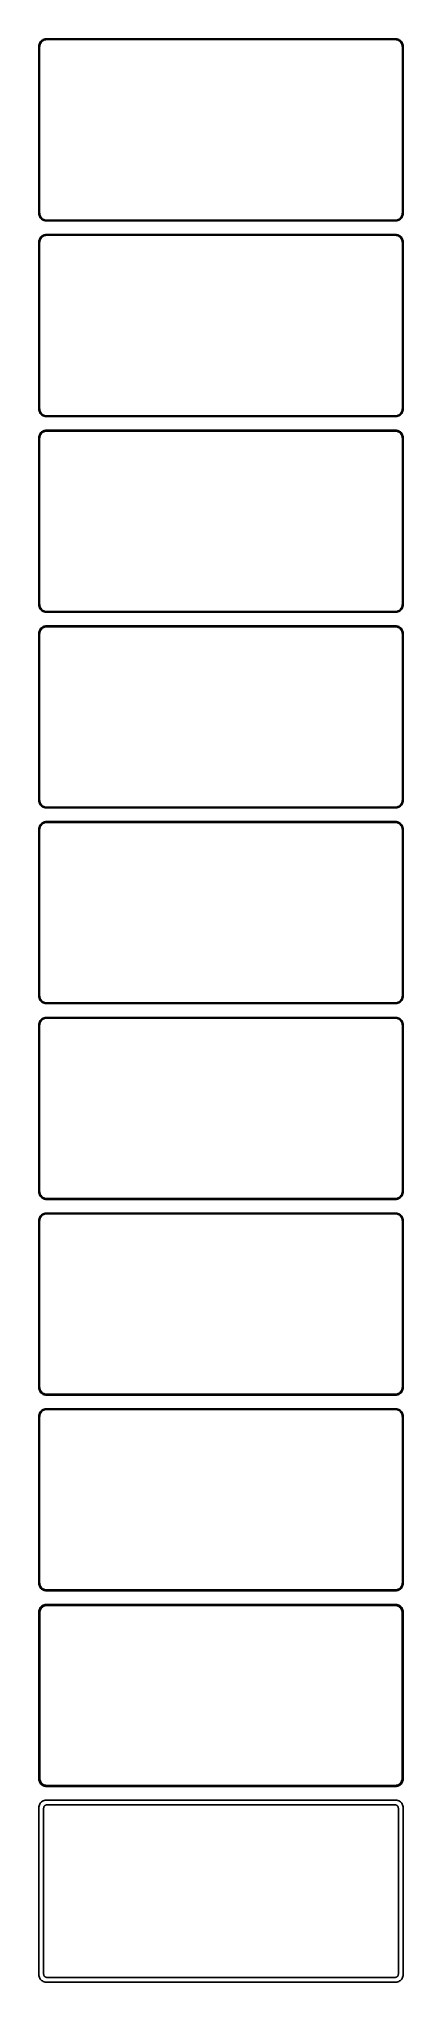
# Model space of a CAD drawing. Header units: metres. Extents: x -120 to 120, y 1230 to 2511.
import ezdxf

# ---------------------------------------------------------------- set-up
doc = ezdxf.new("R2010")
doc.units = ezdxf.units.M

msp = doc.modelspace()

# ---------------------------------------------------------------- linework, layer by layer
for p, q in [((-116.545, 2510.76), (-117.129, 2510.52)), ((-115.937, 2510.91), (-116.545, 2510.76)), ((-115.314, 2510.99), (-115.937, 2510.91)), ((115.314, 2510.99), (-115.314, 2510.99)), ((115.937, 2510.91), (115.314, 2510.99)), ((116.545, 2510.76), (115.937, 2510.91)), ((117.129, 2510.52), (116.545, 2510.76)), ((-119.961, 2506.63), (-120, 2506)), ((-120, 2506), (-120, 2396)), ((-119.843, 2507.24), (-119.961, 2506.63)), ((-119.649, 2507.84), (-119.843, 2507.24)), ((-119.382, 2508.41), (-119.649, 2507.84)), ((-119.5, 2505.75), (-119.463, 2506.35)), ((-119.5, 2396.25), (-119.5, 2505.75)), ((-119.463, 2506.35), (-119.351, 2506.93)), ((-119.045, 2508.94), (-119.382, 2508.41)), ((-119.351, 2506.93), (-119.166, 2507.5)), ((-119.166, 2507.5), (-118.912, 2508.04)), ((-118.645, 2509.42), (-119.045, 2508.94)), ((-118.912, 2508.04), (-118.593, 2508.54)), ((-118.187, 2509.85), (-118.645, 2509.42)), ((-118.593, 2508.54), (-118.213, 2509)), ((-118.213, 2509), (-117.778, 2509.41)), ((-117.679, 2510.22), (-118.187, 2509.85)), ((-117.778, 2509.41), (-117.295, 2509.76)), ((-117.129, 2510.52), (-117.679, 2510.22)), ((-117.295, 2509.76), (-116.772, 2510.05)), ((-116.772, 2510.05), (-116.218, 2510.27)), ((-116.218, 2510.27), (-115.64, 2510.42)), ((-115.64, 2510.42), (-115.048, 2510.49)), ((-115.048, 2510.49), (115.048, 2510.49)), ((115.048, 2510.49), (115.64, 2510.42)), ((115.64, 2510.42), (116.218, 2510.27)), ((116.218, 2510.27), (116.772, 2510.05)), ((116.772, 2510.05), (117.295, 2509.76)), ((117.679, 2510.22), (117.129, 2510.52)), ((117.295, 2509.76), (117.778, 2509.41)), ((118.187, 2509.85), (117.679, 2510.22)), ((117.778, 2509.41), (118.213, 2509)), ((118.645, 2509.42), (118.187, 2509.85)), ((118.213, 2509), (118.593, 2508.54)), ((118.593, 2508.54), (118.912, 2508.04)), ((119.045, 2508.94), (118.645, 2509.42)), ((118.912, 2508.04), (119.166, 2507.5)), ((119.382, 2508.41), (119.045, 2508.94)), ((119.166, 2507.5), (119.351, 2506.93)), ((119.351, 2506.93), (119.463, 2506.35)), ((119.649, 2507.84), (119.382, 2508.41)), ((119.463, 2506.35), (119.5, 2505.75)), ((119.5, 2505.75), (119.5, 2396.25)), ((119.843, 2507.24), (119.649, 2507.84)), ((119.961, 2506.63), (119.843, 2507.24)), ((120, 2506), (119.961, 2506.63)), ((120, 2396), (120, 2506)), ((-120, 2396), (-119.961, 2395.37)), ((-119.463, 2395.65), (-119.5, 2396.25)), ((-119.351, 2395.07), (-119.463, 2395.65)), ((119.463, 2395.65), (119.351, 2395.07)), ((119.5, 2396.25), (119.463, 2395.65)), ((119.961, 2395.37), (120, 2396)), ((-119.961, 2395.37), (-119.843, 2394.76)), ((-119.843, 2394.76), (-119.649, 2394.16)), ((-119.649, 2394.16), (-119.382, 2393.59)), ((-119.382, 2393.59), (-119.045, 2393.06)), ((-119.166, 2394.5), (-119.351, 2395.07)), ((-118.912, 2393.96), (-119.166, 2394.5)), ((-119.045, 2393.06), (-118.645, 2392.58)), ((-118.593, 2393.46), (-118.912, 2393.96)), ((-118.645, 2392.58), (-118.187, 2392.15)), ((-118.213, 2393), (-118.593, 2393.46)), ((-117.778, 2392.59), (-118.213, 2393)), ((-118.187, 2392.15), (-117.679, 2391.78)), ((-117.295, 2392.24), (-117.778, 2392.59)), ((-117.679, 2391.78), (-117.129, 2391.48)), ((-116.772, 2391.95), (-117.295, 2392.24)), ((-117.129, 2391.48), (-116.545, 2391.24)), ((-116.218, 2391.73), (-116.772, 2391.95)), ((-116.545, 2391.24), (-115.937, 2391.09)), ((-115.64, 2391.58), (-116.218, 2391.73)), ((-115.937, 2391.09), (-115.314, 2391.01)), ((-115.048, 2391.51), (-115.64, 2391.58)), ((-115.314, 2391.01), (115.314, 2391.01)), ((115.048, 2391.51), (-115.048, 2391.51)), ((115.64, 2391.58), (115.048, 2391.51)), ((115.314, 2391.01), (115.937, 2391.09)), ((116.218, 2391.73), (115.64, 2391.58)), ((115.937, 2391.09), (116.545, 2391.24)), ((116.772, 2391.95), (116.218, 2391.73)), ((116.545, 2391.24), (117.129, 2391.48)), ((117.295, 2392.24), (116.772, 2391.95)), ((117.129, 2391.48), (117.679, 2391.78)), ((117.778, 2392.59), (117.295, 2392.24)), ((117.679, 2391.78), (118.187, 2392.15)), ((118.213, 2393), (117.778, 2392.59)), ((118.187, 2392.15), (118.645, 2392.58)), ((118.593, 2393.46), (118.213, 2393)), ((118.912, 2393.96), (118.593, 2393.46)), ((118.645, 2392.58), (119.045, 2393.06)), ((119.166, 2394.5), (118.912, 2393.96)), ((119.045, 2393.06), (119.382, 2393.59)), ((119.351, 2395.07), (119.166, 2394.5)), ((119.382, 2393.59), (119.649, 2394.16)), ((119.649, 2394.16), (119.843, 2394.76)), ((119.843, 2394.76), (119.961, 2395.37)), ((-119.961, 2377.63), (-120, 2377)), ((-120, 2377), (-120, 2267)), ((-119.843, 2378.24), (-119.961, 2377.63)), ((-119.649, 2378.84), (-119.843, 2378.24)), ((-119.382, 2379.41), (-119.649, 2378.84)), ((-119.5, 2376.75), (-119.463, 2377.35)), ((-119.5, 2267.25), (-119.5, 2376.75)), ((-119.463, 2377.35), (-119.351, 2377.93)), ((-119.045, 2379.94), (-119.382, 2379.41)), ((-119.351, 2377.93), (-119.166, 2378.5)), ((-119.166, 2378.5), (-118.912, 2379.04)), ((-118.645, 2380.42), (-119.045, 2379.94)), ((-118.912, 2379.04), (-118.593, 2379.54)), ((-118.187, 2380.85), (-118.645, 2380.42)), ((-118.593, 2379.54), (-118.213, 2380)), ((-118.213, 2380), (-117.778, 2380.41)), ((-117.679, 2381.22), (-118.187, 2380.85)), ((-117.778, 2380.41), (-117.295, 2380.76)), ((-117.129, 2381.52), (-117.679, 2381.22)), ((-117.295, 2380.76), (-116.772, 2381.05)), ((-116.545, 2381.76), (-117.129, 2381.52)), ((-116.772, 2381.05), (-116.218, 2381.27)), ((-115.937, 2381.91), (-116.545, 2381.76)), ((-116.218, 2381.27), (-115.64, 2381.42)), ((-115.314, 2381.99), (-115.937, 2381.91)), ((-115.64, 2381.42), (-115.048, 2381.49)), ((115.314, 2381.99), (-115.314, 2381.99)), ((-115.048, 2381.49), (115.048, 2381.49)), ((115.048, 2381.49), (115.64, 2381.42)), ((115.937, 2381.91), (115.314, 2381.99)), ((115.64, 2381.42), (116.218, 2381.27)), ((116.545, 2381.76), (115.937, 2381.91)), ((116.218, 2381.27), (116.772, 2381.05)), ((117.129, 2381.52), (116.545, 2381.76)), ((116.772, 2381.05), (117.295, 2380.76)), ((117.679, 2381.22), (117.129, 2381.52)), ((117.295, 2380.76), (117.778, 2380.41)), ((118.187, 2380.85), (117.679, 2381.22)), ((117.778, 2380.41), (118.213, 2380)), ((118.645, 2380.42), (118.187, 2380.85)), ((118.213, 2380), (118.593, 2379.54)), ((118.593, 2379.54), (118.912, 2379.04)), ((119.045, 2379.94), (118.645, 2380.42)), ((118.912, 2379.04), (119.166, 2378.5)), ((119.382, 2379.41), (119.045, 2379.94)), ((119.166, 2378.5), (119.351, 2377.93)), ((119.351, 2377.93), (119.463, 2377.35)), ((119.649, 2378.84), (119.382, 2379.41)), ((119.463, 2377.35), (119.5, 2376.75)), ((119.5, 2376.75), (119.5, 2267.25)), ((119.843, 2378.24), (119.649, 2378.84)), ((119.961, 2377.63), (119.843, 2378.24)), ((120, 2377), (119.961, 2377.63)), ((120, 2267), (120, 2377)), ((-120, 2267), (-119.961, 2266.37)), ((-119.961, 2266.37), (-119.843, 2265.76)), ((-119.843, 2265.76), (-119.649, 2265.16)), ((-119.649, 2265.16), (-119.382, 2264.59)), ((-119.463, 2266.65), (-119.5, 2267.25)), ((-119.351, 2266.07), (-119.463, 2266.65)), ((-119.382, 2264.59), (-119.045, 2264.06)), ((-119.166, 2265.5), (-119.351, 2266.07)), ((-118.912, 2264.96), (-119.166, 2265.5)), ((-119.045, 2264.06), (-118.645, 2263.58)), ((-118.593, 2264.46), (-118.912, 2264.96)), ((-118.645, 2263.58), (-118.187, 2263.15)), ((-118.213, 2264), (-118.593, 2264.46)), ((-117.778, 2263.59), (-118.213, 2264)), ((-118.187, 2263.15), (-117.679, 2262.78)), ((-117.295, 2263.24), (-117.778, 2263.59)), ((-117.679, 2262.78), (-117.129, 2262.48)), ((-116.772, 2262.95), (-117.295, 2263.24)), ((-117.129, 2262.48), (-116.545, 2262.24)), ((-116.218, 2262.73), (-116.772, 2262.95)), ((-116.545, 2262.24), (-115.937, 2262.09)), ((-115.64, 2262.58), (-116.218, 2262.73)), ((-115.937, 2262.09), (-115.314, 2262.01)), ((-115.048, 2262.51), (-115.64, 2262.58)), ((-115.314, 2262.01), (115.314, 2262.01)), ((115.048, 2262.51), (-115.048, 2262.51)), ((115.64, 2262.58), (115.048, 2262.51)), ((115.314, 2262.01), (115.937, 2262.09)), ((116.218, 2262.73), (115.64, 2262.58)), ((115.937, 2262.09), (116.545, 2262.24)), ((116.772, 2262.95), (116.218, 2262.73)), ((116.545, 2262.24), (117.129, 2262.48)), ((117.295, 2263.24), (116.772, 2262.95)), ((117.129, 2262.48), (117.679, 2262.78)), ((117.778, 2263.59), (117.295, 2263.24)), ((117.679, 2262.78), (118.187, 2263.15)), ((118.213, 2264), (117.778, 2263.59)), ((118.187, 2263.15), (118.645, 2263.58)), ((118.593, 2264.46), (118.213, 2264)), ((118.912, 2264.96), (118.593, 2264.46)), ((118.645, 2263.58), (119.045, 2264.06)), ((119.166, 2265.5), (118.912, 2264.96)), ((119.045, 2264.06), (119.382, 2264.59)), ((119.351, 2266.07), (119.166, 2265.5)), ((119.463, 2266.65), (119.351, 2266.07)), ((119.382, 2264.59), (119.649, 2265.16)), ((119.5, 2267.25), (119.463, 2266.65)), ((119.649, 2265.16), (119.843, 2265.76)), ((119.843, 2265.76), (119.961, 2266.37)), ((119.961, 2266.37), (120, 2267)), ((-119.961, 2248.63), (-120, 2248)), ((-120, 2248), (-120, 2138)), ((-119.843, 2249.24), (-119.961, 2248.63)), ((-119.649, 2249.84), (-119.843, 2249.24)), ((-119.382, 2250.41), (-119.649, 2249.84)), ((-119.5, 2247.75), (-119.463, 2248.35)), ((-119.5, 2138.25), (-119.5, 2247.75)), ((-119.463, 2248.35), (-119.351, 2248.93)), ((-119.045, 2250.94), (-119.382, 2250.41)), ((-119.351, 2248.93), (-119.166, 2249.5)), ((-119.166, 2249.5), (-118.912, 2250.04)), ((-118.645, 2251.42), (-119.045, 2250.94)), ((-118.912, 2250.04), (-118.593, 2250.54)), ((-118.187, 2251.85), (-118.645, 2251.42)), ((-118.593, 2250.54), (-118.213, 2251)), ((-118.213, 2251), (-117.778, 2251.41)), ((-117.679, 2252.22), (-118.187, 2251.85)), ((-117.778, 2251.41), (-117.295, 2251.76)), ((-117.129, 2252.52), (-117.679, 2252.22)), ((-117.295, 2251.76), (-116.772, 2252.05)), ((-116.545, 2252.76), (-117.129, 2252.52)), ((-116.772, 2252.05), (-116.218, 2252.27)), ((-115.937, 2252.91), (-116.545, 2252.76)), ((-116.218, 2252.27), (-115.64, 2252.42)), ((-115.314, 2252.99), (-115.937, 2252.91)), ((-115.64, 2252.42), (-115.048, 2252.49)), ((115.314, 2252.99), (-115.314, 2252.99)), ((-115.048, 2252.49), (115.048, 2252.49)), ((115.048, 2252.49), (115.64, 2252.42)), ((115.937, 2252.91), (115.314, 2252.99)), ((115.64, 2252.42), (116.218, 2252.27)), ((116.545, 2252.76), (115.937, 2252.91)), ((116.218, 2252.27), (116.772, 2252.05)), ((117.129, 2252.52), (116.545, 2252.76)), ((116.772, 2252.05), (117.295, 2251.76)), ((117.679, 2252.22), (117.129, 2252.52)), ((117.295, 2251.76), (117.778, 2251.41)), ((118.187, 2251.85), (117.679, 2252.22)), ((117.778, 2251.41), (118.213, 2251)), ((118.645, 2251.42), (118.187, 2251.85)), ((118.213, 2251), (118.593, 2250.54)), ((118.593, 2250.54), (118.912, 2250.04)), ((119.045, 2250.94), (118.645, 2251.42)), ((118.912, 2250.04), (119.166, 2249.5)), ((119.382, 2250.41), (119.045, 2250.94)), ((119.166, 2249.5), (119.351, 2248.93)), ((119.351, 2248.93), (119.463, 2248.35)), ((119.649, 2249.84), (119.382, 2250.41)), ((119.463, 2248.35), (119.5, 2247.75)), ((119.5, 2247.75), (119.5, 2138.25)), ((119.843, 2249.24), (119.649, 2249.84)), ((119.961, 2248.63), (119.843, 2249.24)), ((120, 2248), (119.961, 2248.63)), ((120, 2138), (120, 2248)), ((-120, 2138), (-119.961, 2137.37)), ((-119.961, 2137.37), (-119.843, 2136.76)), ((-119.843, 2136.76), (-119.649, 2136.16)), ((-119.649, 2136.16), (-119.382, 2135.59)), ((-119.463, 2137.65), (-119.5, 2138.25)), ((-119.351, 2137.07), (-119.463, 2137.65)), ((-119.382, 2135.59), (-119.045, 2135.06)), ((-119.166, 2136.5), (-119.351, 2137.07)), ((-118.912, 2135.96), (-119.166, 2136.5)), ((-119.045, 2135.06), (-118.645, 2134.58)), ((-118.593, 2135.46), (-118.912, 2135.96)), ((-118.645, 2134.58), (-118.187, 2134.15)), ((-118.213, 2135), (-118.593, 2135.46)), ((-117.778, 2134.59), (-118.213, 2135)), ((-118.187, 2134.15), (-117.679, 2133.78)), ((-117.295, 2134.24), (-117.778, 2134.59)), ((-117.679, 2133.78), (-117.129, 2133.48)), ((-116.772, 2133.95), (-117.295, 2134.24)), ((-117.129, 2133.48), (-116.545, 2133.24)), ((-116.218, 2133.73), (-116.772, 2133.95)), ((-116.545, 2133.24), (-115.937, 2133.09)), ((-115.64, 2133.58), (-116.218, 2133.73)), ((-115.937, 2133.09), (-115.314, 2133.01)), ((-115.048, 2133.51), (-115.64, 2133.58)), ((-115.314, 2133.01), (115.314, 2133.01)), ((115.048, 2133.51), (-115.048, 2133.51)), ((115.64, 2133.58), (115.048, 2133.51)), ((115.314, 2133.01), (115.937, 2133.09)), ((116.218, 2133.73), (115.64, 2133.58)), ((115.937, 2133.09), (116.545, 2133.24)), ((116.772, 2133.95), (116.218, 2133.73)), ((116.545, 2133.24), (117.129, 2133.48)), ((117.295, 2134.24), (116.772, 2133.95)), ((117.129, 2133.48), (117.679, 2133.78)), ((117.778, 2134.59), (117.295, 2134.24)), ((117.679, 2133.78), (118.187, 2134.15)), ((118.213, 2135), (117.778, 2134.59)), ((118.187, 2134.15), (118.645, 2134.58)), ((118.593, 2135.46), (118.213, 2135)), ((118.912, 2135.96), (118.593, 2135.46)), ((118.645, 2134.58), (119.045, 2135.06)), ((119.166, 2136.5), (118.912, 2135.96)), ((119.045, 2135.06), (119.382, 2135.59)), ((119.351, 2137.07), (119.166, 2136.5)), ((119.463, 2137.65), (119.351, 2137.07)), ((119.382, 2135.59), (119.649, 2136.16)), ((119.5, 2138.25), (119.463, 2137.65)), ((119.649, 2136.16), (119.843, 2136.76)), ((119.843, 2136.76), (119.961, 2137.37)), ((119.961, 2137.37), (120, 2138)), ((-119.961, 2119.63), (-120, 2119)), ((-120, 2119), (-120, 2009)), ((-119.843, 2120.24), (-119.961, 2119.63)), ((-119.649, 2120.84), (-119.843, 2120.24)), ((-119.382, 2121.41), (-119.649, 2120.84)), ((-119.5, 2118.75), (-119.463, 2119.35)), ((-119.5, 2009.25), (-119.5, 2118.75)), ((-119.463, 2119.35), (-119.351, 2119.93)), ((-119.045, 2121.94), (-119.382, 2121.41)), ((-119.351, 2119.93), (-119.166, 2120.5)), ((-119.166, 2120.5), (-118.912, 2121.04)), ((-118.645, 2122.42), (-119.045, 2121.94)), ((-118.912, 2121.04), (-118.593, 2121.54)), ((-118.187, 2122.85), (-118.645, 2122.42)), ((-118.593, 2121.54), (-118.213, 2122)), ((-118.213, 2122), (-117.778, 2122.41)), ((-117.679, 2123.22), (-118.187, 2122.85)), ((-117.778, 2122.41), (-117.295, 2122.76)), ((-117.129, 2123.52), (-117.679, 2123.22)), ((-117.295, 2122.76), (-116.772, 2123.05)), ((-116.545, 2123.76), (-117.129, 2123.52)), ((-116.772, 2123.05), (-116.218, 2123.27)), ((-115.937, 2123.91), (-116.545, 2123.76)), ((-116.218, 2123.27), (-115.64, 2123.42)), ((-115.314, 2123.99), (-115.937, 2123.91)), ((-115.64, 2123.42), (-115.048, 2123.49)), ((115.314, 2123.99), (-115.314, 2123.99)), ((-115.048, 2123.49), (115.048, 2123.49)), ((115.048, 2123.49), (115.64, 2123.42)), ((115.937, 2123.91), (115.314, 2123.99)), ((115.64, 2123.42), (116.218, 2123.27)), ((116.545, 2123.76), (115.937, 2123.91)), ((116.218, 2123.27), (116.772, 2123.05)), ((117.129, 2123.52), (116.545, 2123.76)), ((116.772, 2123.05), (117.295, 2122.76)), ((117.679, 2123.22), (117.129, 2123.52)), ((117.295, 2122.76), (117.778, 2122.41)), ((118.187, 2122.85), (117.679, 2123.22)), ((117.778, 2122.41), (118.213, 2122)), ((118.645, 2122.42), (118.187, 2122.85)), ((118.213, 2122), (118.593, 2121.54)), ((118.593, 2121.54), (118.912, 2121.04)), ((119.045, 2121.94), (118.645, 2122.42)), ((118.912, 2121.04), (119.166, 2120.5)), ((119.382, 2121.41), (119.045, 2121.94)), ((119.166, 2120.5), (119.351, 2119.93)), ((119.351, 2119.93), (119.463, 2119.35)), ((119.649, 2120.84), (119.382, 2121.41)), ((119.463, 2119.35), (119.5, 2118.75)), ((119.5, 2118.75), (119.5, 2009.25)), ((119.843, 2120.24), (119.649, 2120.84)), ((119.961, 2119.63), (119.843, 2120.24)), ((120, 2119), (119.961, 2119.63)), ((120, 2009), (120, 2119)), ((-120, 2009), (-119.961, 2008.37)), ((-119.961, 2008.37), (-119.843, 2007.76)), ((-119.843, 2007.76), (-119.649, 2007.16)), ((-119.649, 2007.16), (-119.382, 2006.59)), ((-119.463, 2008.65), (-119.5, 2009.25)), ((-119.351, 2008.07), (-119.463, 2008.65)), ((-119.382, 2006.59), (-119.045, 2006.06)), ((-119.166, 2007.5), (-119.351, 2008.07)), ((-118.912, 2006.96), (-119.166, 2007.5)), ((-119.045, 2006.06), (-118.645, 2005.58)), ((-118.593, 2006.46), (-118.912, 2006.96)), ((-118.645, 2005.58), (-118.187, 2005.15)), ((-118.213, 2006), (-118.593, 2006.46)), ((-117.778, 2005.59), (-118.213, 2006)), ((-118.187, 2005.15), (-117.679, 2004.78)), ((-117.295, 2005.24), (-117.778, 2005.59)), ((-117.679, 2004.78), (-117.129, 2004.48)), ((-116.772, 2004.95), (-117.295, 2005.24)), ((-117.129, 2004.48), (-116.545, 2004.24)), ((-116.218, 2004.73), (-116.772, 2004.95)), ((-116.545, 2004.24), (-115.937, 2004.09)), ((-115.64, 2004.58), (-116.218, 2004.73)), ((-115.937, 2004.09), (-115.314, 2004.01)), ((-115.048, 2004.51), (-115.64, 2004.58)), ((-115.314, 2004.01), (115.314, 2004.01)), ((115.048, 2004.51), (-115.048, 2004.51)), ((115.64, 2004.58), (115.048, 2004.51)), ((115.314, 2004.01), (115.937, 2004.09)), ((116.218, 2004.73), (115.64, 2004.58)), ((115.937, 2004.09), (116.545, 2004.24)), ((116.772, 2004.95), (116.218, 2004.73)), ((116.545, 2004.24), (117.129, 2004.48)), ((117.295, 2005.24), (116.772, 2004.95)), ((117.129, 2004.48), (117.679, 2004.78)), ((117.778, 2005.59), (117.295, 2005.24)), ((117.679, 2004.78), (118.187, 2005.15)), ((118.213, 2006), (117.778, 2005.59)), ((118.187, 2005.15), (118.645, 2005.58)), ((118.593, 2006.46), (118.213, 2006)), ((118.912, 2006.96), (118.593, 2006.46)), ((118.645, 2005.58), (119.045, 2006.06)), ((119.166, 2007.5), (118.912, 2006.96)), ((119.045, 2006.06), (119.382, 2006.59)), ((119.351, 2008.07), (119.166, 2007.5)), ((119.463, 2008.65), (119.351, 2008.07)), ((119.382, 2006.59), (119.649, 2007.16)), ((119.5, 2009.25), (119.463, 2008.65)), ((119.649, 2007.16), (119.843, 2007.76)), ((119.843, 2007.76), (119.961, 2008.37)), ((119.961, 2008.37), (120, 2009)), ((-119.961, 1990.63), (-120, 1990)), ((-120, 1990), (-120, 1880)), ((-119.843, 1991.24), (-119.961, 1990.63)), ((-119.649, 1991.84), (-119.843, 1991.24)), ((-119.382, 1992.41), (-119.649, 1991.84)), ((-119.5, 1989.75), (-119.463, 1990.35)), ((-119.5, 1880.25), (-119.5, 1989.75)), ((-119.463, 1990.35), (-119.351, 1990.93)), ((-119.045, 1992.94), (-119.382, 1992.41)), ((-119.351, 1990.93), (-119.166, 1991.5)), ((-119.166, 1991.5), (-118.912, 1992.04)), ((-118.645, 1993.42), (-119.045, 1992.94)), ((-118.912, 1992.04), (-118.593, 1992.54)), ((-118.187, 1993.85), (-118.645, 1993.42)), ((-118.593, 1992.54), (-118.213, 1993)), ((-118.213, 1993), (-117.778, 1993.41)), ((-117.679, 1994.22), (-118.187, 1993.85)), ((-117.778, 1993.41), (-117.295, 1993.76)), ((-117.129, 1994.52), (-117.679, 1994.22)), ((-117.295, 1993.76), (-116.772, 1994.05)), ((-116.545, 1994.76), (-117.129, 1994.52)), ((-116.772, 1994.05), (-116.218, 1994.27)), ((-115.937, 1994.91), (-116.545, 1994.76)), ((-116.218, 1994.27), (-115.64, 1994.42)), ((-115.314, 1994.99), (-115.937, 1994.91)), ((-115.64, 1994.42), (-115.048, 1994.49)), ((115.314, 1994.99), (-115.314, 1994.99)), ((-115.048, 1994.49), (115.048, 1994.49)), ((115.048, 1994.49), (115.64, 1994.42)), ((115.937, 1994.91), (115.314, 1994.99)), ((115.64, 1994.42), (116.218, 1994.27)), ((116.545, 1994.76), (115.937, 1994.91)), ((116.218, 1994.27), (116.772, 1994.05)), ((117.129, 1994.52), (116.545, 1994.76)), ((116.772, 1994.05), (117.295, 1993.76)), ((117.679, 1994.22), (117.129, 1994.52)), ((117.295, 1993.76), (117.778, 1993.41)), ((118.187, 1993.85), (117.679, 1994.22)), ((117.778, 1993.41), (118.213, 1993)), ((118.645, 1993.42), (118.187, 1993.85)), ((118.213, 1993), (118.593, 1992.54)), ((118.593, 1992.54), (118.912, 1992.04)), ((119.045, 1992.94), (118.645, 1993.42)), ((118.912, 1992.04), (119.166, 1991.5)), ((119.382, 1992.41), (119.045, 1992.94)), ((119.166, 1991.5), (119.351, 1990.93)), ((119.351, 1990.93), (119.463, 1990.35)), ((119.649, 1991.84), (119.382, 1992.41)), ((119.463, 1990.35), (119.5, 1989.75)), ((119.5, 1989.75), (119.5, 1880.25)), ((119.843, 1991.24), (119.649, 1991.84)), ((119.961, 1990.63), (119.843, 1991.24)), ((120, 1990), (119.961, 1990.63)), ((120, 1880), (120, 1990)), ((-120, 1880), (-119.961, 1879.37)), ((-119.961, 1879.37), (-119.843, 1878.76)), ((-119.843, 1878.76), (-119.649, 1878.16)), ((-119.649, 1878.16), (-119.382, 1877.59)), ((-119.463, 1879.65), (-119.5, 1880.25)), ((-119.351, 1879.07), (-119.463, 1879.65)), ((-119.382, 1877.59), (-119.045, 1877.06)), ((-119.166, 1878.5), (-119.351, 1879.07)), ((-118.912, 1877.96), (-119.166, 1878.5)), ((-119.045, 1877.06), (-118.645, 1876.58)), ((-118.593, 1877.46), (-118.912, 1877.96)), ((-118.645, 1876.58), (-118.187, 1876.15)), ((-118.213, 1877), (-118.593, 1877.46)), ((-117.778, 1876.59), (-118.213, 1877)), ((-118.187, 1876.15), (-117.679, 1875.78)), ((-117.295, 1876.24), (-117.778, 1876.59)), ((-117.679, 1875.78), (-117.129, 1875.48)), ((-116.772, 1875.95), (-117.295, 1876.24)), ((-117.129, 1875.48), (-116.545, 1875.24)), ((-116.218, 1875.73), (-116.772, 1875.95)), ((-116.545, 1875.24), (-115.937, 1875.09)), ((-115.64, 1875.58), (-116.218, 1875.73)), ((-115.937, 1875.09), (-115.314, 1875.01)), ((-115.048, 1875.51), (-115.64, 1875.58)), ((-115.314, 1875.01), (115.314, 1875.01)), ((115.048, 1875.51), (-115.048, 1875.51)), ((115.64, 1875.58), (115.048, 1875.51)), ((115.314, 1875.01), (115.937, 1875.09)), ((116.218, 1875.73), (115.64, 1875.58)), ((115.937, 1875.09), (116.545, 1875.24)), ((116.772, 1875.95), (116.218, 1875.73)), ((116.545, 1875.24), (117.129, 1875.48)), ((117.295, 1876.24), (116.772, 1875.95)), ((117.129, 1875.48), (117.679, 1875.78)), ((117.778, 1876.59), (117.295, 1876.24)), ((117.679, 1875.78), (118.187, 1876.15)), ((118.213, 1877), (117.778, 1876.59)), ((118.187, 1876.15), (118.645, 1876.58)), ((118.593, 1877.46), (118.213, 1877)), ((118.912, 1877.96), (118.593, 1877.46)), ((118.645, 1876.58), (119.045, 1877.06)), ((119.166, 1878.5), (118.912, 1877.96)), ((119.045, 1877.06), (119.382, 1877.59)), ((119.351, 1879.07), (119.166, 1878.5)), ((119.463, 1879.65), (119.351, 1879.07)), ((119.382, 1877.59), (119.649, 1878.16)), ((119.5, 1880.25), (119.463, 1879.65)), ((119.649, 1878.16), (119.843, 1878.76)), ((119.843, 1878.76), (119.961, 1879.37)), ((119.961, 1879.37), (120, 1880)), ((-119.961, 1861.63), (-120, 1861)), ((-120, 1861), (-120, 1751)), ((-119.843, 1862.24), (-119.961, 1861.63)), ((-119.649, 1862.84), (-119.843, 1862.24)), ((-119.382, 1863.41), (-119.649, 1862.84)), ((-119.5, 1860.75), (-119.463, 1861.35)), ((-119.5, 1751.25), (-119.5, 1860.75)), ((-119.463, 1861.35), (-119.351, 1861.93)), ((-119.045, 1863.94), (-119.382, 1863.41)), ((-119.351, 1861.93), (-119.166, 1862.5)), ((-119.166, 1862.5), (-118.912, 1863.04)), ((-118.645, 1864.42), (-119.045, 1863.94)), ((-118.912, 1863.04), (-118.593, 1863.54)), ((-118.187, 1864.85), (-118.645, 1864.42)), ((-118.593, 1863.54), (-118.213, 1864)), ((-118.213, 1864), (-117.778, 1864.41)), ((-117.679, 1865.22), (-118.187, 1864.85)), ((-117.778, 1864.41), (-117.295, 1864.76)), ((-117.129, 1865.52), (-117.679, 1865.22)), ((-117.295, 1864.76), (-116.772, 1865.05)), ((-116.545, 1865.76), (-117.129, 1865.52)), ((-116.772, 1865.05), (-116.218, 1865.27)), ((-115.937, 1865.91), (-116.545, 1865.76)), ((-116.218, 1865.27), (-115.64, 1865.42)), ((-115.314, 1865.99), (-115.937, 1865.91)), ((-115.64, 1865.42), (-115.048, 1865.49)), ((115.314, 1865.99), (-115.314, 1865.99)), ((-115.048, 1865.49), (115.048, 1865.49)), ((115.048, 1865.49), (115.64, 1865.42)), ((115.937, 1865.91), (115.314, 1865.99)), ((115.64, 1865.42), (116.218, 1865.27)), ((116.545, 1865.76), (115.937, 1865.91)), ((116.218, 1865.27), (116.772, 1865.05)), ((117.129, 1865.52), (116.545, 1865.76)), ((116.772, 1865.05), (117.295, 1864.76)), ((117.679, 1865.22), (117.129, 1865.52)), ((117.295, 1864.76), (117.778, 1864.41)), ((118.187, 1864.85), (117.679, 1865.22)), ((117.778, 1864.41), (118.213, 1864)), ((118.645, 1864.42), (118.187, 1864.85)), ((118.213, 1864), (118.593, 1863.54)), ((118.593, 1863.54), (118.912, 1863.04)), ((119.045, 1863.94), (118.645, 1864.42)), ((118.912, 1863.04), (119.166, 1862.5)), ((119.382, 1863.41), (119.045, 1863.94)), ((119.166, 1862.5), (119.351, 1861.93)), ((119.351, 1861.93), (119.463, 1861.35)), ((119.649, 1862.84), (119.382, 1863.41)), ((119.463, 1861.35), (119.5, 1860.75)), ((119.5, 1860.75), (119.5, 1751.25)), ((119.843, 1862.24), (119.649, 1862.84)), ((119.961, 1861.63), (119.843, 1862.24)), ((120, 1861), (119.961, 1861.63)), ((120, 1751), (120, 1861)), ((-120, 1751), (-119.961, 1750.37)), ((-119.961, 1750.37), (-119.843, 1749.76)), ((-119.843, 1749.76), (-119.649, 1749.16)), ((-119.649, 1749.16), (-119.382, 1748.59)), ((-119.463, 1750.65), (-119.5, 1751.25)), ((-119.351, 1750.07), (-119.463, 1750.65)), ((-119.382, 1748.59), (-119.045, 1748.06)), ((-119.166, 1749.5), (-119.351, 1750.07)), ((-118.912, 1748.96), (-119.166, 1749.5)), ((-119.045, 1748.06), (-118.645, 1747.58)), ((-118.593, 1748.46), (-118.912, 1748.96)), ((-118.645, 1747.58), (-118.187, 1747.15)), ((-118.213, 1748), (-118.593, 1748.46)), ((-117.778, 1747.59), (-118.213, 1748)), ((-118.187, 1747.15), (-117.679, 1746.78)), ((-117.295, 1747.24), (-117.778, 1747.59)), ((-117.679, 1746.78), (-117.129, 1746.48)), ((-116.772, 1746.95), (-117.295, 1747.24)), ((-117.129, 1746.48), (-116.545, 1746.24)), ((-116.218, 1746.73), (-116.772, 1746.95)), ((-116.545, 1746.24), (-115.937, 1746.09)), ((-115.64, 1746.58), (-116.218, 1746.73)), ((-115.937, 1746.09), (-115.314, 1746.01)), ((-115.048, 1746.51), (-115.64, 1746.58)), ((-115.314, 1746.01), (115.314, 1746.01)), ((115.048, 1746.51), (-115.048, 1746.51)), ((115.64, 1746.58), (115.048, 1746.51)), ((115.314, 1746.01), (115.937, 1746.09)), ((116.218, 1746.73), (115.64, 1746.58)), ((115.937, 1746.09), (116.545, 1746.24)), ((116.772, 1746.95), (116.218, 1746.73)), ((116.545, 1746.24), (117.129, 1746.48)), ((117.295, 1747.24), (116.772, 1746.95)), ((117.129, 1746.48), (117.679, 1746.78)), ((117.778, 1747.59), (117.295, 1747.24)), ((117.679, 1746.78), (118.187, 1747.15)), ((118.213, 1748), (117.778, 1747.59)), ((118.187, 1747.15), (118.645, 1747.58)), ((118.593, 1748.46), (118.213, 1748)), ((118.912, 1748.96), (118.593, 1748.46)), ((118.645, 1747.58), (119.045, 1748.06)), ((119.166, 1749.5), (118.912, 1748.96)), ((119.045, 1748.06), (119.382, 1748.59)), ((119.351, 1750.07), (119.166, 1749.5)), ((119.463, 1750.65), (119.351, 1750.07)), ((119.382, 1748.59), (119.649, 1749.16)), ((119.5, 1751.25), (119.463, 1750.65)), ((119.649, 1749.16), (119.843, 1749.76)), ((119.843, 1749.76), (119.961, 1750.37)), ((119.961, 1750.37), (120, 1751)), ((-119.961, 1732.63), (-120, 1732)), ((-120, 1732), (-120, 1622)), ((-119.843, 1733.24), (-119.961, 1732.63)), ((-119.649, 1733.84), (-119.843, 1733.24)), ((-119.382, 1734.41), (-119.649, 1733.84)), ((-119.5, 1731.75), (-119.463, 1732.35)), ((-119.5, 1622.25), (-119.5, 1731.75)), ((-119.463, 1732.35), (-119.351, 1732.93)), ((-119.045, 1734.94), (-119.382, 1734.41)), ((-119.351, 1732.93), (-119.166, 1733.5)), ((-119.166, 1733.5), (-118.912, 1734.04)), ((-118.645, 1735.42), (-119.045, 1734.94)), ((-118.912, 1734.04), (-118.593, 1734.54)), ((-118.187, 1735.85), (-118.645, 1735.42)), ((-118.593, 1734.54), (-118.213, 1735)), ((-118.213, 1735), (-117.778, 1735.41)), ((-117.679, 1736.22), (-118.187, 1735.85)), ((-117.778, 1735.41), (-117.295, 1735.76)), ((-117.129, 1736.52), (-117.679, 1736.22)), ((-117.295, 1735.76), (-116.772, 1736.05)), ((-116.545, 1736.76), (-117.129, 1736.52)), ((-116.772, 1736.05), (-116.218, 1736.27)), ((-115.937, 1736.91), (-116.545, 1736.76)), ((-116.218, 1736.27), (-115.64, 1736.42)), ((-115.314, 1736.99), (-115.937, 1736.91)), ((-115.64, 1736.42), (-115.048, 1736.49)), ((115.314, 1736.99), (-115.314, 1736.99)), ((-115.048, 1736.49), (115.048, 1736.49)), ((115.048, 1736.49), (115.64, 1736.42)), ((115.937, 1736.91), (115.314, 1736.99)), ((115.64, 1736.42), (116.218, 1736.27)), ((116.545, 1736.76), (115.937, 1736.91)), ((116.218, 1736.27), (116.772, 1736.05)), ((117.129, 1736.52), (116.545, 1736.76)), ((116.772, 1736.05), (117.295, 1735.76)), ((117.679, 1736.22), (117.129, 1736.52)), ((117.295, 1735.76), (117.778, 1735.41)), ((118.187, 1735.85), (117.679, 1736.22)), ((117.778, 1735.41), (118.213, 1735)), ((118.645, 1735.42), (118.187, 1735.85)), ((118.213, 1735), (118.593, 1734.54)), ((118.593, 1734.54), (118.912, 1734.04)), ((119.045, 1734.94), (118.645, 1735.42)), ((118.912, 1734.04), (119.166, 1733.5)), ((119.382, 1734.41), (119.045, 1734.94)), ((119.166, 1733.5), (119.351, 1732.93)), ((119.351, 1732.93), (119.463, 1732.35)), ((119.649, 1733.84), (119.382, 1734.41)), ((119.463, 1732.35), (119.5, 1731.75)), ((119.5, 1731.75), (119.5, 1622.25)), ((119.843, 1733.24), (119.649, 1733.84)), ((119.961, 1732.63), (119.843, 1733.24)), ((120, 1732), (119.961, 1732.63)), ((120, 1622), (120, 1732)), ((-120, 1622), (-119.961, 1621.37)), ((-119.961, 1621.37), (-119.843, 1620.76)), ((-119.843, 1620.76), (-119.649, 1620.16)), ((-119.649, 1620.16), (-119.382, 1619.59)), ((-119.463, 1621.65), (-119.5, 1622.25)), ((-119.351, 1621.07), (-119.463, 1621.65)), ((-119.382, 1619.59), (-119.045, 1619.06)), ((-119.166, 1620.5), (-119.351, 1621.07)), ((-118.912, 1619.96), (-119.166, 1620.5)), ((-119.045, 1619.06), (-118.645, 1618.58)), ((-118.593, 1619.46), (-118.912, 1619.96)), ((-118.645, 1618.58), (-118.187, 1618.15)), ((-118.213, 1619), (-118.593, 1619.46)), ((-117.778, 1618.59), (-118.213, 1619)), ((-118.187, 1618.15), (-117.679, 1617.78)), ((-117.295, 1618.24), (-117.778, 1618.59)), ((-117.679, 1617.78), (-117.129, 1617.48)), ((-116.772, 1617.95), (-117.295, 1618.24)), ((-117.129, 1617.48), (-116.545, 1617.24)), ((-116.218, 1617.73), (-116.772, 1617.95)), ((-116.545, 1617.24), (-115.937, 1617.09)), ((-115.64, 1617.58), (-116.218, 1617.73)), ((-115.937, 1617.09), (-115.314, 1617.01)), ((-115.048, 1617.51), (-115.64, 1617.58)), ((-115.314, 1617.01), (115.314, 1617.01)), ((115.048, 1617.51), (-115.048, 1617.51)), ((115.64, 1617.58), (115.048, 1617.51)), ((115.314, 1617.01), (115.937, 1617.09)), ((116.218, 1617.73), (115.64, 1617.58)), ((115.937, 1617.09), (116.545, 1617.24)), ((116.772, 1617.95), (116.218, 1617.73)), ((116.545, 1617.24), (117.129, 1617.48)), ((117.295, 1618.24), (116.772, 1617.95)), ((117.129, 1617.48), (117.679, 1617.78)), ((117.778, 1618.59), (117.295, 1618.24)), ((117.679, 1617.78), (118.187, 1618.15)), ((118.213, 1619), (117.778, 1618.59)), ((118.187, 1618.15), (118.645, 1618.58)), ((118.593, 1619.46), (118.213, 1619)), ((118.912, 1619.96), (118.593, 1619.46)), ((118.645, 1618.58), (119.045, 1619.06)), ((119.166, 1620.5), (118.912, 1619.96)), ((119.045, 1619.06), (119.382, 1619.59)), ((119.351, 1621.07), (119.166, 1620.5)), ((119.463, 1621.65), (119.351, 1621.07)), ((119.382, 1619.59), (119.649, 1620.16)), ((119.5, 1622.25), (119.463, 1621.65)), ((119.649, 1620.16), (119.843, 1620.76)), ((119.843, 1620.76), (119.961, 1621.37)), ((119.961, 1621.37), (120, 1622)), ((-119.961, 1603.63), (-120, 1603)), ((-120, 1603), (-120, 1493)), ((-119.843, 1604.24), (-119.961, 1603.63)), ((-119.649, 1604.84), (-119.843, 1604.24)), ((-119.382, 1605.41), (-119.649, 1604.84)), ((-119.5, 1602.75), (-119.463, 1603.35)), ((-119.5, 1493.25), (-119.5, 1602.75)), ((-119.463, 1603.35), (-119.351, 1603.93)), ((-119.045, 1605.94), (-119.382, 1605.41)), ((-119.351, 1603.93), (-119.166, 1604.5)), ((-119.166, 1604.5), (-118.912, 1605.04)), ((-118.645, 1606.42), (-119.045, 1605.94)), ((-118.912, 1605.04), (-118.593, 1605.54)), ((-118.187, 1606.85), (-118.645, 1606.42)), ((-118.593, 1605.54), (-118.213, 1606)), ((-118.213, 1606), (-117.778, 1606.41)), ((-117.679, 1607.22), (-118.187, 1606.85)), ((-117.778, 1606.41), (-117.295, 1606.76)), ((-117.129, 1607.52), (-117.679, 1607.22)), ((-117.295, 1606.76), (-116.772, 1607.05)), ((-116.545, 1607.76), (-117.129, 1607.52)), ((-116.772, 1607.05), (-116.218, 1607.27)), ((-115.937, 1607.91), (-116.545, 1607.76)), ((-116.218, 1607.27), (-115.64, 1607.42)), ((-115.314, 1607.99), (-115.937, 1607.91)), ((-115.64, 1607.42), (-115.048, 1607.49)), ((115.314, 1607.99), (-115.314, 1607.99)), ((-115.048, 1607.49), (115.048, 1607.49)), ((115.048, 1607.49), (115.64, 1607.42)), ((115.937, 1607.91), (115.314, 1607.99)), ((115.64, 1607.42), (116.218, 1607.27)), ((116.545, 1607.76), (115.937, 1607.91)), ((116.218, 1607.27), (116.772, 1607.05)), ((117.129, 1607.52), (116.545, 1607.76)), ((116.772, 1607.05), (117.295, 1606.76)), ((117.679, 1607.22), (117.129, 1607.52)), ((117.295, 1606.76), (117.778, 1606.41)), ((118.187, 1606.85), (117.679, 1607.22)), ((117.778, 1606.41), (118.213, 1606)), ((118.645, 1606.42), (118.187, 1606.85)), ((118.213, 1606), (118.593, 1605.54)), ((118.593, 1605.54), (118.912, 1605.04)), ((119.045, 1605.94), (118.645, 1606.42)), ((118.912, 1605.04), (119.166, 1604.5)), ((119.382, 1605.41), (119.045, 1605.94)), ((119.166, 1604.5), (119.351, 1603.93)), ((119.351, 1603.93), (119.463, 1603.35)), ((119.649, 1604.84), (119.382, 1605.41)), ((119.463, 1603.35), (119.5, 1602.75)), ((119.5, 1602.75), (119.5, 1493.25)), ((119.843, 1604.24), (119.649, 1604.84)), ((119.961, 1603.63), (119.843, 1604.24)), ((120, 1603), (119.961, 1603.63)), ((120, 1493), (120, 1603)), ((-120, 1493), (-119.961, 1492.37)), ((-119.961, 1492.37), (-119.843, 1491.76)), ((-119.843, 1491.76), (-119.649, 1491.16)), ((-119.649, 1491.16), (-119.382, 1490.59)), ((-119.463, 1492.65), (-119.5, 1493.25)), ((-119.351, 1492.07), (-119.463, 1492.65)), ((-119.382, 1490.59), (-119.045, 1490.06)), ((-119.166, 1491.5), (-119.351, 1492.07)), ((-118.912, 1490.96), (-119.166, 1491.5)), ((-119.045, 1490.06), (-118.645, 1489.58)), ((-118.593, 1490.46), (-118.912, 1490.96)), ((-118.645, 1489.58), (-118.187, 1489.15)), ((-118.213, 1490), (-118.593, 1490.46)), ((-117.778, 1489.59), (-118.213, 1490)), ((-118.187, 1489.15), (-117.679, 1488.78)), ((-117.295, 1489.24), (-117.778, 1489.59)), ((-117.679, 1488.78), (-117.129, 1488.48)), ((-116.772, 1488.95), (-117.295, 1489.24)), ((-117.129, 1488.48), (-116.545, 1488.24)), ((-116.218, 1488.73), (-116.772, 1488.95)), ((-116.545, 1488.24), (-115.937, 1488.09)), ((-115.64, 1488.58), (-116.218, 1488.73)), ((-115.937, 1488.09), (-115.314, 1488.01)), ((-115.048, 1488.51), (-115.64, 1488.58)), ((-115.314, 1488.01), (115.314, 1488.01)), ((115.048, 1488.51), (-115.048, 1488.51)), ((115.64, 1488.58), (115.048, 1488.51)), ((115.314, 1488.01), (115.937, 1488.09)), ((116.218, 1488.73), (115.64, 1488.58)), ((115.937, 1488.09), (116.545, 1488.24)), ((116.772, 1488.95), (116.218, 1488.73)), ((116.545, 1488.24), (117.129, 1488.48)), ((117.295, 1489.24), (116.772, 1488.95)), ((117.129, 1488.48), (117.679, 1488.78)), ((117.778, 1489.59), (117.295, 1489.24)), ((117.679, 1488.78), (118.187, 1489.15)), ((118.213, 1490), (117.778, 1489.59)), ((118.187, 1489.15), (118.645, 1489.58)), ((118.593, 1490.46), (118.213, 1490)), ((118.912, 1490.96), (118.593, 1490.46)), ((118.645, 1489.58), (119.045, 1490.06)), ((119.166, 1491.5), (118.912, 1490.96)), ((119.045, 1490.06), (119.382, 1490.59)), ((119.351, 1492.07), (119.166, 1491.5)), ((119.463, 1492.65), (119.351, 1492.07)), ((119.382, 1490.59), (119.649, 1491.16)), ((119.5, 1493.25), (119.463, 1492.65)), ((119.649, 1491.16), (119.843, 1491.76)), ((119.843, 1491.76), (119.961, 1492.37)), ((119.961, 1492.37), (120, 1493)), ((-119.961, 1474.63), (-120, 1474)), ((-120, 1474), (-120, 1364)), ((-119.843, 1475.24), (-119.961, 1474.63)), ((-119.649, 1475.84), (-119.843, 1475.24)), ((-119.382, 1476.41), (-119.649, 1475.84)), ((-119.045, 1476.94), (-119.382, 1476.41)), ((-119.328, 1473.75), (-119.292, 1474.32)), ((-119.328, 1364.25), (-119.328, 1473.75)), ((-119.292, 1474.32), (-119.185, 1474.89)), ((-119.185, 1474.89), (-119.007, 1475.44)), ((-118.645, 1477.42), (-119.045, 1476.94)), ((-119.007, 1475.44), (-118.762, 1475.96)), ((-118.762, 1475.96), (-118.454, 1476.44)), ((-118.187, 1477.85), (-118.645, 1477.42)), ((-118.454, 1476.44), (-118.088, 1476.88)), ((-117.679, 1478.22), (-118.187, 1477.85)), ((-118.088, 1476.88), (-117.668, 1477.28)), ((-117.129, 1478.52), (-117.679, 1478.22)), ((-117.668, 1477.28), (-117.203, 1477.62)), ((-117.203, 1477.62), (-116.699, 1477.89)), ((-116.545, 1478.76), (-117.129, 1478.52)), ((-116.699, 1477.89), (-116.165, 1478.1)), ((-115.937, 1478.91), (-116.545, 1478.76)), ((-116.165, 1478.1), (-115.608, 1478.25)), ((-115.314, 1478.99), (-115.937, 1478.91)), ((-115.608, 1478.25), (-115.037, 1478.32)), ((115.314, 1478.99), (-115.314, 1478.99)), ((-115.037, 1478.32), (115.037, 1478.32)), ((115.037, 1478.32), (115.608, 1478.25)), ((115.937, 1478.91), (115.314, 1478.99)), ((115.608, 1478.25), (116.165, 1478.1)), ((116.545, 1478.76), (115.937, 1478.91)), ((116.165, 1478.1), (116.699, 1477.89)), ((117.129, 1478.52), (116.545, 1478.76)), ((116.699, 1477.89), (117.203, 1477.62)), ((117.679, 1478.22), (117.129, 1478.52)), ((117.203, 1477.62), (117.668, 1477.28)), ((117.668, 1477.28), (118.088, 1476.88)), ((118.187, 1477.85), (117.679, 1478.22)), ((118.088, 1476.88), (118.454, 1476.44)), ((118.645, 1477.42), (118.187, 1477.85)), ((118.454, 1476.44), (118.762, 1475.96)), ((119.045, 1476.94), (118.645, 1477.42)), ((118.762, 1475.96), (119.007, 1475.44)), ((119.007, 1475.44), (119.185, 1474.89)), ((119.382, 1476.41), (119.045, 1476.94)), ((119.185, 1474.89), (119.292, 1474.32)), ((119.292, 1474.32), (119.328, 1473.75)), ((119.328, 1473.75), (119.328, 1364.25)), ((119.649, 1475.84), (119.382, 1476.41)), ((119.843, 1475.24), (119.649, 1475.84)), ((119.961, 1474.63), (119.843, 1475.24)), ((120, 1474), (119.961, 1474.63)), ((120, 1364), (120, 1474)), ((-120, 1364), (-119.961, 1363.37)), ((-119.961, 1363.37), (-119.843, 1362.76)), ((-119.843, 1362.76), (-119.649, 1362.16)), ((-119.649, 1362.16), (-119.382, 1361.59)), ((-119.382, 1361.59), (-119.045, 1361.06)), ((-119.292, 1363.68), (-119.328, 1364.25)), ((-119.185, 1363.11), (-119.292, 1363.68)), ((-119.007, 1362.56), (-119.185, 1363.11)), ((-119.045, 1361.06), (-118.645, 1360.58)), ((-118.762, 1362.04), (-119.007, 1362.56)), ((-118.454, 1361.56), (-118.762, 1362.04)), ((-118.645, 1360.58), (-118.187, 1360.15)), ((-118.088, 1361.12), (-118.454, 1361.56)), ((-118.187, 1360.15), (-117.679, 1359.78)), ((-117.668, 1360.72), (-118.088, 1361.12)), ((-117.679, 1359.78), (-117.129, 1359.48)), ((-117.203, 1360.38), (-117.668, 1360.72)), ((-116.699, 1360.11), (-117.203, 1360.38)), ((-117.129, 1359.48), (-116.545, 1359.24)), ((-116.165, 1359.9), (-116.699, 1360.11)), ((-116.545, 1359.24), (-115.937, 1359.09)), ((-115.608, 1359.75), (-116.165, 1359.9)), ((-115.937, 1359.09), (-115.314, 1359.01)), ((-115.037, 1359.68), (-115.608, 1359.75)), ((-115.314, 1359.01), (115.314, 1359.01)), ((115.037, 1359.68), (-115.037, 1359.68)), ((115.608, 1359.75), (115.037, 1359.68)), ((115.314, 1359.01), (115.937, 1359.09)), ((116.165, 1359.9), (115.608, 1359.75)), ((115.937, 1359.09), (116.545, 1359.24)), ((116.699, 1360.11), (116.165, 1359.9)), ((116.545, 1359.24), (117.129, 1359.48)), ((117.203, 1360.38), (116.699, 1360.11)), ((117.129, 1359.48), (117.679, 1359.78)), ((117.668, 1360.72), (117.203, 1360.38)), ((118.088, 1361.12), (117.668, 1360.72)), ((117.679, 1359.78), (118.187, 1360.15)), ((118.454, 1361.56), (118.088, 1361.12)), ((118.187, 1360.15), (118.645, 1360.58)), ((118.762, 1362.04), (118.454, 1361.56)), ((118.645, 1360.58), (119.045, 1361.06)), ((119.007, 1362.56), (118.762, 1362.04)), ((119.185, 1363.11), (119.007, 1362.56)), ((119.045, 1361.06), (119.382, 1361.59)), ((119.292, 1363.68), (119.185, 1363.11)), ((119.328, 1364.25), (119.292, 1363.68)), ((119.382, 1361.59), (119.649, 1362.16)), ((119.649, 1362.16), (119.843, 1362.76)), ((119.843, 1362.76), (119.961, 1363.37)), ((119.961, 1363.37), (120, 1364)), ((-119.961, 1345.63), (-120, 1345)), ((-119.843, 1346.24), (-119.961, 1345.63)), ((-119.649, 1346.84), (-119.843, 1346.24)), ((-119.382, 1347.41), (-119.649, 1346.84)), ((-119.045, 1347.94), (-119.382, 1347.41)), ((-118.645, 1348.42), (-119.045, 1347.94)), ((-118.187, 1348.85), (-118.645, 1348.42)), ((-117.679, 1349.22), (-118.187, 1348.85)), ((-117.129, 1349.52), (-117.679, 1349.22)), ((-116.545, 1349.76), (-117.129, 1349.52)), ((-116.843, 1345.01), (-116.793, 1345.27)), ((-116.793, 1345.27), (-116.711, 1345.53)), ((-116.711, 1345.53), (-116.599, 1345.77)), ((-116.599, 1345.77), (-116.457, 1345.99)), ((-115.937, 1349.91), (-116.545, 1349.76)), ((-116.457, 1345.99), (-116.288, 1346.19)), ((-116.288, 1346.19), (-116.095, 1346.38)), ((-116.095, 1346.38), (-115.88, 1346.53)), ((-115.314, 1349.99), (-115.937, 1349.91)), ((-115.88, 1346.53), (-115.648, 1346.66)), ((-115.648, 1346.66), (-115.402, 1346.76)), ((-115.402, 1346.76), (-115.145, 1346.82)), ((115.314, 1349.99), (-115.314, 1349.99)), ((-115.145, 1346.82), (-114.882, 1346.86)), ((-114.882, 1346.86), (114.882, 1346.86)), ((114.882, 1346.86), (115.145, 1346.82)), ((115.145, 1346.82), (115.402, 1346.76)), ((115.937, 1349.91), (115.314, 1349.99)), ((115.402, 1346.76), (115.648, 1346.66)), ((115.648, 1346.66), (115.88, 1346.53)), ((115.88, 1346.53), (116.095, 1346.38)), ((116.545, 1349.76), (115.937, 1349.91)), ((116.095, 1346.38), (116.288, 1346.19)), ((116.288, 1346.19), (116.457, 1345.99)), ((116.457, 1345.99), (116.599, 1345.77)), ((117.129, 1349.52), (116.545, 1349.76)), ((116.599, 1345.77), (116.711, 1345.53)), ((116.711, 1345.53), (116.793, 1345.27)), ((116.793, 1345.27), (116.843, 1345.01)), ((117.679, 1349.22), (117.129, 1349.52)), ((118.187, 1348.85), (117.679, 1349.22)), ((118.645, 1348.42), (118.187, 1348.85)), ((119.045, 1347.94), (118.645, 1348.42)), ((119.382, 1347.41), (119.045, 1347.94)), ((119.649, 1346.84), (119.382, 1347.41)), ((119.843, 1346.24), (119.649, 1346.84)), ((119.961, 1345.63), (119.843, 1346.24)), ((120, 1345), (119.961, 1345.63)), ((-120, 1345), (-120, 1235)), ((-116.86, 1344.75), (-116.843, 1345.01)), ((-116.86, 1235.25), (-116.86, 1344.75)), ((116.843, 1345.01), (116.86, 1344.75)), ((116.86, 1344.75), (116.86, 1235.25)), ((120, 1235), (120, 1345)), ((-120, 1235), (-119.961, 1234.37)), ((-119.961, 1234.37), (-119.843, 1233.76)), ((-119.843, 1233.76), (-119.649, 1233.16)), ((-119.649, 1233.16), (-119.382, 1232.59)), ((-119.382, 1232.59), (-119.045, 1232.06)), ((-119.045, 1232.06), (-118.645, 1231.58)), ((-118.645, 1231.58), (-118.187, 1231.15)), ((-118.187, 1231.15), (-117.679, 1230.78)), ((-117.679, 1230.78), (-117.129, 1230.48)), ((-117.129, 1230.48), (-116.545, 1230.24)), ((-116.843, 1234.99), (-116.86, 1235.25)), ((-116.793, 1234.73), (-116.843, 1234.99)), ((-116.711, 1234.47), (-116.793, 1234.73)), ((-116.599, 1234.23), (-116.711, 1234.47)), ((-116.457, 1234.01), (-116.599, 1234.23)), ((-116.545, 1230.24), (-115.937, 1230.09)), ((-116.288, 1233.81), (-116.457, 1234.01)), ((-116.095, 1233.62), (-116.288, 1233.81)), ((-115.88, 1233.47), (-116.095, 1233.62)), ((-115.937, 1230.09), (-115.314, 1230.01)), ((-115.648, 1233.34), (-115.88, 1233.47)), ((-115.402, 1233.24), (-115.648, 1233.34)), ((-115.145, 1233.18), (-115.402, 1233.24)), ((-115.314, 1230.01), (115.314, 1230.01)), ((-114.882, 1233.14), (-115.145, 1233.18)), ((114.882, 1233.14), (-114.882, 1233.14)), ((115.145, 1233.18), (114.882, 1233.14)), ((115.402, 1233.24), (115.145, 1233.18)), ((115.314, 1230.01), (115.937, 1230.09)), ((115.648, 1233.34), (115.402, 1233.24)), ((115.88, 1233.47), (115.648, 1233.34)), ((116.095, 1233.62), (115.88, 1233.47)), ((115.937, 1230.09), (116.545, 1230.24)), ((116.288, 1233.81), (116.095, 1233.62)), ((116.457, 1234.01), (116.288, 1233.81)), ((116.599, 1234.23), (116.457, 1234.01)), ((116.545, 1230.24), (117.129, 1230.48)), ((116.711, 1234.47), (116.599, 1234.23)), ((116.793, 1234.73), (116.711, 1234.47)), ((116.843, 1234.99), (116.793, 1234.73)), ((116.86, 1235.25), (116.843, 1234.99)), ((117.129, 1230.48), (117.679, 1230.78)), ((117.679, 1230.78), (118.187, 1231.15)), ((118.187, 1231.15), (118.645, 1231.58)), ((118.645, 1231.58), (119.045, 1232.06)), ((119.045, 1232.06), (119.382, 1232.59)), ((119.382, 1232.59), (119.649, 1233.16)), ((119.649, 1233.16), (119.843, 1233.76)), ((119.843, 1233.76), (119.961, 1234.37)), ((119.961, 1234.37), (120, 1235))]:
    msp.add_line(p, q)

doc.saveas('drawing.dxf')
